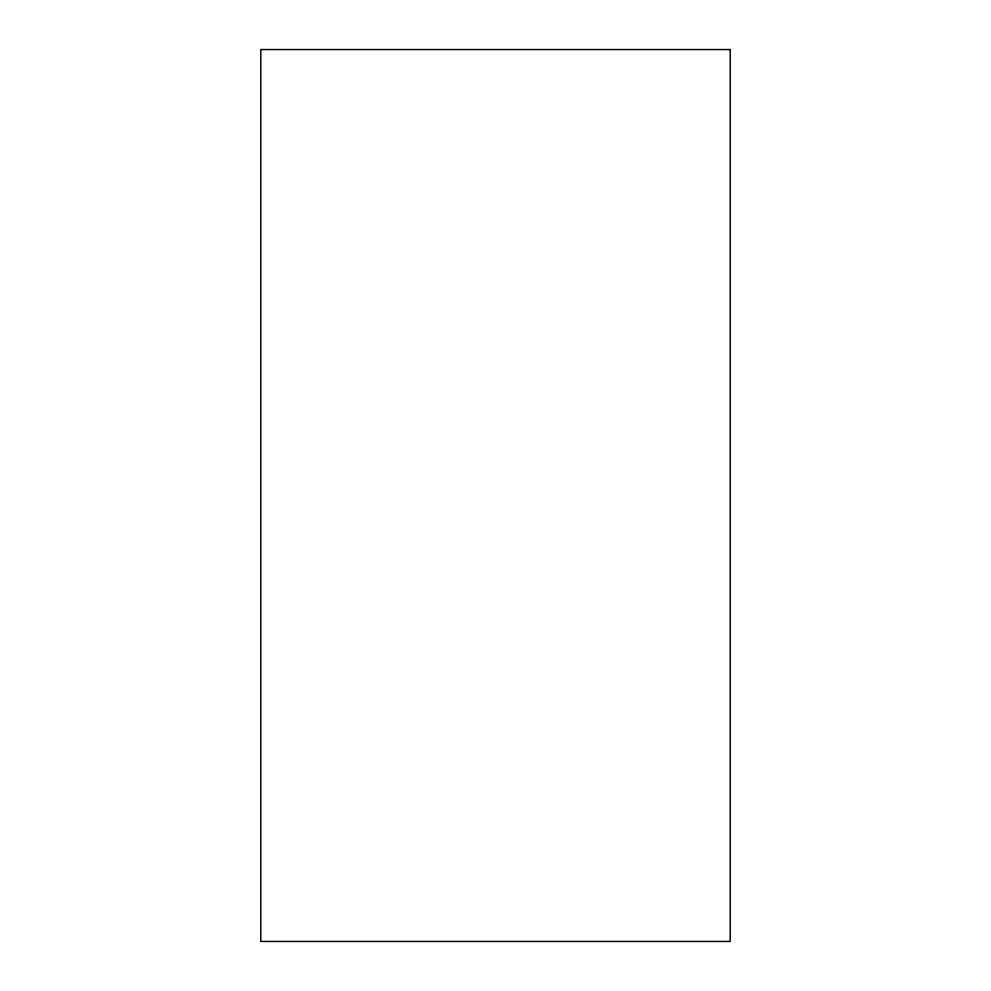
<?xml version="1.0" encoding="UTF-8"?>
<svg xmlns="http://www.w3.org/2000/svg" width="991" height="991" viewBox="0 0 991 991"><rect width="100%" height="100%" fill="white"/><g stroke="black" fill="none" stroke-linecap="round" stroke-linejoin="round"><path stroke-width="1.49" d="M730.206 49.55L260.794 49.55L260.794 941.45L730.206 941.45L730.206 49.55"/></g></svg>
